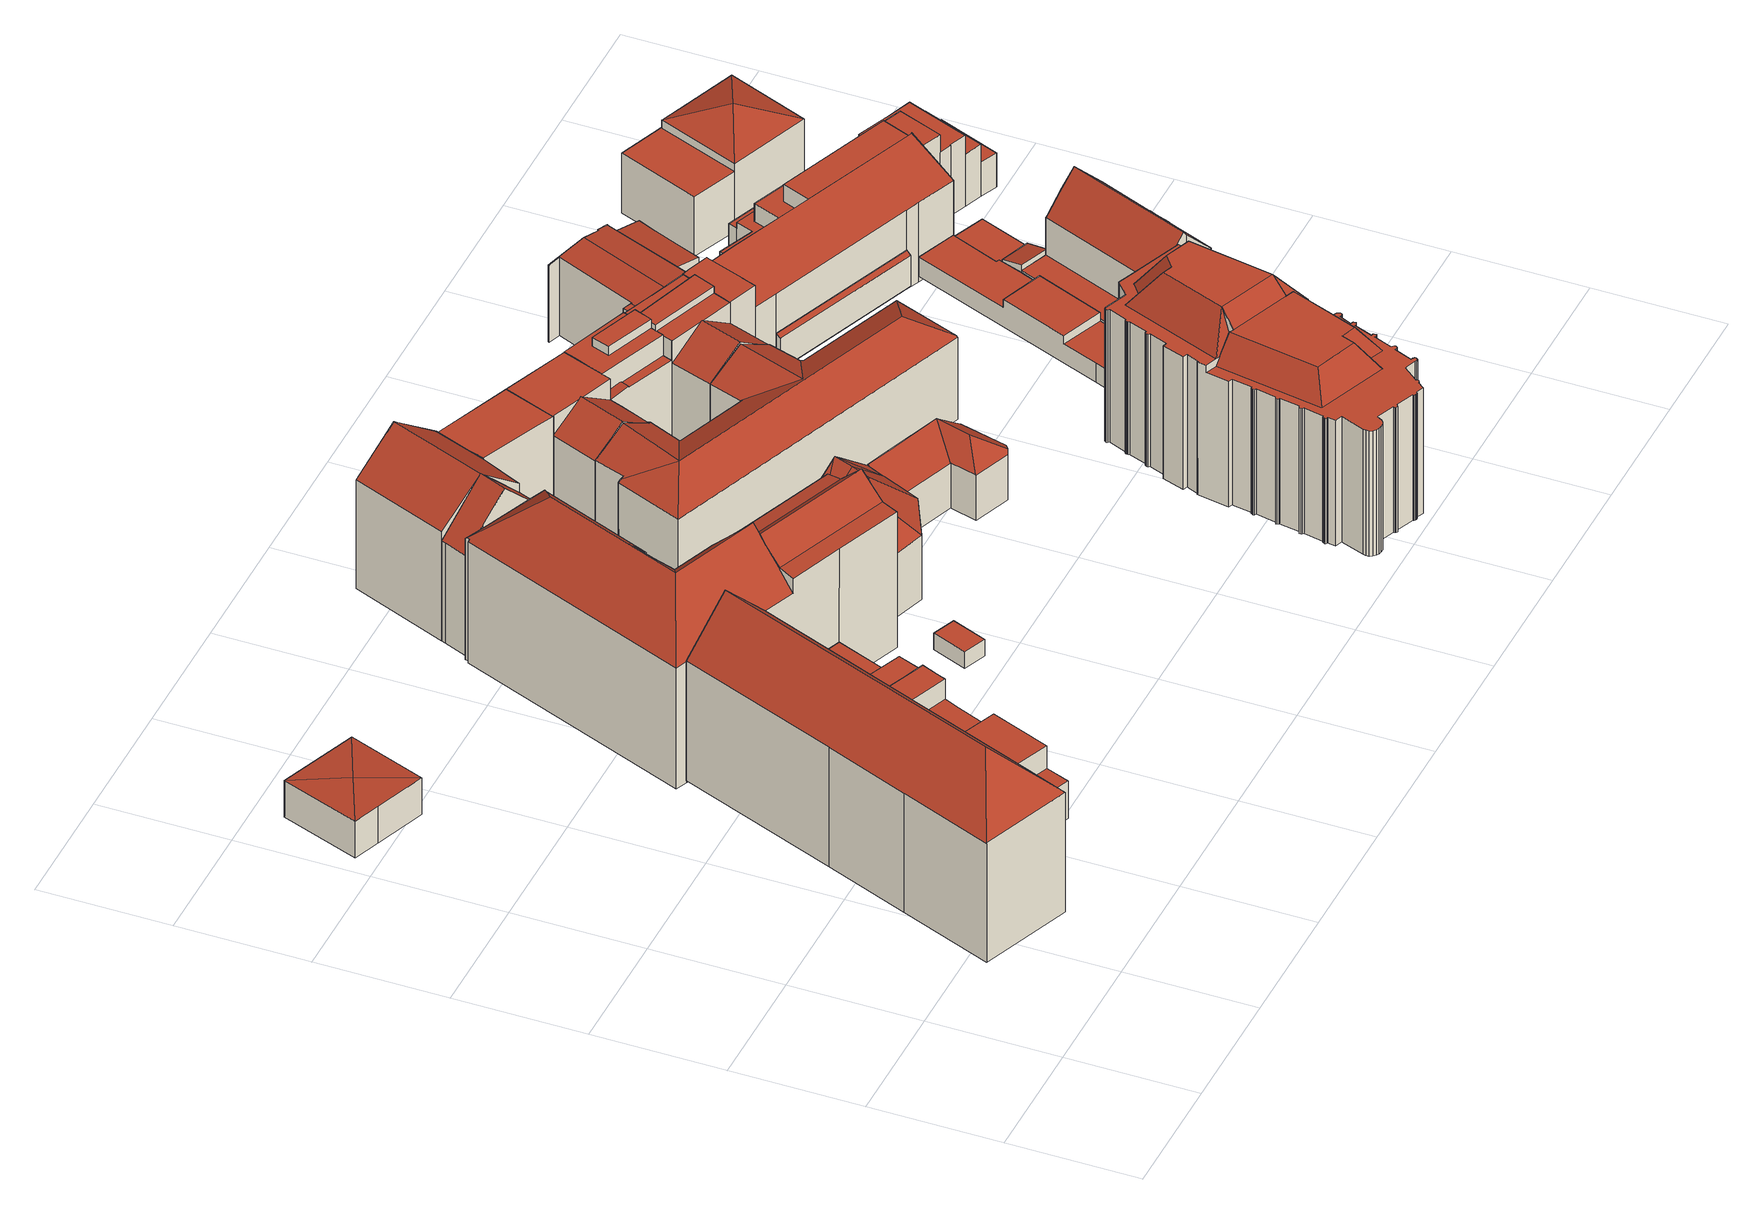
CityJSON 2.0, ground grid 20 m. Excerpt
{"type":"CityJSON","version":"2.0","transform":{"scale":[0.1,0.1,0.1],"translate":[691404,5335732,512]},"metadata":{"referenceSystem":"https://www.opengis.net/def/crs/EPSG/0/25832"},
"CityObjects":{
"building1":{"type":"Building","attributes":{"Gemeindeschluessel":"09162000","HoeheDach":"521.580","HoeheGrund":"515.085","Methode":"2000","NiedrigsteTraufeDesGebaeudes":"521.282","Geometrietyp2DReferenz":"3000","function":"31001_3000","roofType":"3500","measuredHeight":6.5,"storeysAboveGround":1},"geometry":[{"type":"MultiSurface","lod":"2","boundaries":[[[0,1,2]],[[3,4,1,5]],[[6,0,2,7]],[[8,0,6,9]],[[2,4,7]],[[9,6,7,10]],[[10,7,4,3]],[[5,1,0,8]],[[2,1,4]],[[8,9,10,3,5]]],"semantics":{"surfaces":[{"type":"RoofSurface"},{"type":"WallSurface"},{"type":"GroundSurface"}],"values":[0,1,0,1,0,1,1,1,0,2]}}]},
"building2":{"type":"Building","attributes":{"Gemeindeschluessel":"09162000","HoeheDach":"542.400","HoeheGrund":"514.402","Methode":"2000","NiedrigsteTraufeDesGebaeudes":"534.489","Geometrietyp2DReferenz":"3000","function":"31001_9998","roofType":"3200","measuredHeight":28,"storeysAboveGround":5},"geometry":[{"type":"MultiSurface","lod":"2","boundaries":[[[11,12,13,14]],[[15,16,17,18]],[[19,20,21,22,23,24,11,14,25,15,18,26]],[[27,28,17,16,29,13,12,30,31,32]],[[25,29,16,15]],[[27,32,33]],[[24,23,34,31,30]],[[22,35,34,23]],[[24,30,12,11]],[[36,21,20,37]],[[14,13,29,25]],[[19,26,28,27]],[[37,20,19,27,33]],[[36,37,33,32,31,34,35]],[[21,36,35,22]],[[18,17,28,26]]],"semantics":{"surfaces":[{"type":"WallSurface"},{"type":"GroundSurface"},{"type":"RoofSurface"}],"values":[0,0,1,2,0,2,0,0,0,0,0,0,0,2,0,0]}}]},
"building3":{"type":"Building","attributes":{"Gemeindeschluessel":"09162000","HoeheDach":"524.919","HoeheGrund":"514.770","Methode":"2000","NiedrigsteTraufeDesGebaeudes":"521.140","Geometrietyp2DReferenz":"3000","function":"31001_9998","roofType":"1000","measuredHeight":10.15,"storeysAboveGround":1},"geometry":[{"type":"MultiSurface","lod":"2","boundaries":[[[38,39,40,41]],[[42,43,44,45]],[[46,42,45,47,48,49]],[[44,50,41,40,48,47,45]],[[51,38,41,50]],[[48,40,39,49]],[[43,51,50,44]],[[51,43,42,46,49,39,38]]],"semantics":{"surfaces":[{"type":"RoofSurface"},{"type":"WallSurface"},{"type":"GroundSurface"}],"values":[0,1,2,1,1,1,0,1]}}]},
"building4":{"type":"Building","attributes":{"Gemeindeschluessel":"09162000","HoeheDach":"525.020","HoeheGrund":"513.600","Methode":"2000","NiedrigsteTraufeDesGebaeudes":"521.598","Geometrietyp2DReferenz":"3000","function":"31001_9998","roofType":"1000","measuredHeight":11.42,"storeysAboveGround":3},"geometry":[{"type":"MultiSurface","lod":"2","boundaries":[[[52,53,54,55,56,57,58,59,60,61,62]],[[63,54,53,64]],[[65,66,67,68,69,70,71,72,73,74,75]],[[58,76,77,59]],[[61,60,59,77,75,74,78,79,80]],[[81,62,61,80]],[[76,65,75,77]],[[82,64,53,52,62,81]],[[56,55,83,84,85,86,87,88,89]],[[85,84,83,63,64,82,81,80,79,78,74,73,72,71,70,86]],[[90,91,66,65,76,58,57]],[[83,55,54,63]],[[56,89,90,57]],[[70,69,87,86]],[[89,88,87,69,68,67,66,91,90]]],"semantics":{"surfaces":[{"type":"RoofSurface"},{"type":"WallSurface"},{"type":"GroundSurface"}],"values":[0,1,1,1,1,1,0,1,1,2,1,1,1,1,0]}}]},
"building5":{"type":"Building","attributes":{"Gemeindeschluessel":"09162000","HoeheDach":"524.943","HoeheGrund":"513.896","Methode":"2000","NiedrigsteTraufeDesGebaeudes":"520.770","Geometrietyp2DReferenz":"3000","function":"31001_9998","roofType":"1000","measuredHeight":11.05,"storeysAboveGround":1},"geometry":[{"type":"MultiSurface","lod":"2","boundaries":[[[92,93,94,95]],[[96,97,98,99]],[[100,101,102,103]],[[96,104,105,97]],[[102,106,107,108,99,98,109,103]],[[108,110,111,104,96,99]],[[106,112,93,92,113,107]],[[97,105,109,98]],[[112,106,102,101]],[[100,103,109,105,104,111,114,115]],[[92,95,114,111,110,113]],[[115,94,93,112,101,100]],[[108,107,113,110]],[[114,95,94,115]]],"semantics":{"surfaces":[{"type":"RoofSurface"},{"type":"WallSurface"},{"type":"GroundSurface"}],"values":[0,0,1,1,1,1,1,1,2,0,1,1,0,1]}}]},
"building6":{"type":"Building","attributes":{"Gemeindeschluessel":"09162000","HoeheDach":"542.182","HoeheGrund":"514.010","Methode":"2000","NiedrigsteTraufeDesGebaeudes":"534.425","Geometrietyp2DReferenz":"3000","function":"31001_3071","roofType":"3100","measuredHeight":28.17,"storeysAboveGround":5},"geometry":[{"type":"MultiSurface","lod":"2","boundaries":[[[116,117,118,119,120]],[[121,122,123,124]],[[125,126,127,128]],[[129,124,123,130,131]],[[132,133,134,135]],[[136,137,138,139,140]],[[121,141,127,126,122]],[[142,140,139,143,144,120,119,145]],[[125,146,147]],[[148,149,150,151]],[[121,124,129,152,153,132,135,154,155,156,157,117,116,158,159,138,137,148,151,141]],[[129,131,160,152]],[[156,161,162,157]],[[163,164,165,166]],[[151,150,127,141]],[[156,155,167,168,161]],[[169,142,134,133,170,163,166,147,146]],[[153,152,160,164,163,170]],[[157,162,118,117]],[[145,119,118,162,161,168]],[[169,171,172,136,140,142]],[[139,138,159,143]],[[173,154,135,134]],[[172,149,148,137,136]],[[149,172,171,128]],[[160,131,130,165,164]],[[166,165,147]],[[133,132,153,170]],[[130,123,122,126,125,147,165]],[[116,120,144,158]],[[158,144,143,159]],[[125,128,171,169,146]],[[127,150,149,128]],[[154,173,167,155]],[[142,145,168,167,173,134]]],"semantics":{"surfaces":[{"type":"WallSurface"},{"type":"RoofSurface"},{"type":"GroundSurface"}],"values":[0,0,1,0,0,0,0,1,0,0,2,0,0,0,0,0,1,0,0,1,1,0,0,0,0,1,0,0,1,0,0,0,1,0,1]}}]},
"building7":{"type":"Building","attributes":{"name":"Polizeiinspektion 12 München (Maxvorstadt)","Gemeindeschluessel":"09162000","HoeheDach":"538.890","HoeheGrund":"514.680","Methode":"2000","NiedrigsteTraufeDesGebaeudes":"531.533","Geometrietyp2DReferenz":"3000","function":"31001_3071","roofType":"3100","measuredHeight":24.21},"geometry":[{"type":"MultiSurface","lod":"2","boundaries":[[[174,175,176,177]],[[178,179,180,181,182,183]],[[184,185,186,179,178,183,187,188,189,174,177,190,191,192]],[[193,194,195,176,175,196]],[[187,183,182,194,193,188]],[[195,197,198,192,191,190,177,176]],[[182,181,180,199,200,201,198,197,195,194]],[[179,186,185,200,199,180]],[[185,184,192,198,201,200]],[[188,193,196,189]],[[189,196,175,174]]],"semantics":{"surfaces":[{"type":"WallSurface"},{"type":"GroundSurface"},{"type":"RoofSurface"}],"values":[0,0,1,2,0,0,2,0,0,0,0]}}]},
"building8":{"type":"Building","attributes":{"Gemeindeschluessel":"09162000","HoeheDach":"517.742","HoeheGrund":"514.910","Methode":"1000","NiedrigsteTraufeDesGebaeudes":"517.742","Geometrietyp2DReferenz":"3000","function":"31001_2000","roofType":"1000","measuredHeight":2.83},"geometry":[{"type":"MultiSurface","lod":"2","boundaries":[[[202,203,204,205]],[[206,207,208,209]],[[209,208,203,202]],[[204,203,208,207]],[[205,204,207,206]],[[206,209,202,205]]],"semantics":{"surfaces":[{"type":"WallSurface"},{"type":"RoofSurface"},{"type":"GroundSurface"}],"values":[0,0,0,1,0,2]}}]},
"building9":{"type":"Building","attributes":{"Gemeindeschluessel":"09162000","HoeheDach":"538.788","HoeheGrund":"514.710","Methode":"2000","NiedrigsteTraufeDesGebaeudes":"532.042","Geometrietyp2DReferenz":"3000","function":"31001_9998","roofType":"3100","measuredHeight":24.08,"storeysAboveGround":5},"geometry":[{"type":"MultiSurface","lod":"2","boundaries":[[[210,192,190,177,211,212,213,214,215,216,217]],[[217,218,219,210]],[[220,221,214,213,212,222]],[[223,219,218,224,225,221,220,226]],[[190,192,223,226,227,177]],[[225,224,216,215,214,221]],[[210,219,223,192]],[[177,227,228,211]],[[216,224,218,217]],[[226,220,222,228,227]],[[211,228,222,212]]],"semantics":{"surfaces":[{"type":"GroundSurface"},{"type":"WallSurface"},{"type":"RoofSurface"}],"values":[0,1,1,2,1,1,1,1,1,2,1]}}]},
"building10":{"type":"Building","attributes":{"Gemeindeschluessel":"09162000","HoeheDach":"529.935","HoeheGrund":"513.887","Methode":"1000","NiedrigsteTraufeDesGebaeudes":"524.683","Geometrietyp2DReferenz":"3000","function":"31001_9998","roofType":"3100","measuredHeight":16.05,"storeysAboveGround":3},"geometry":[{"type":"MultiSurface","lod":"2","boundaries":[[[229,230,231,232]],[[233,234,235,236,229,232,237,238,239,240,241,242,243,244]],[[245,246,247,248,249]],[[250,251,252,253]],[[254,255,256,257,251]],[[257,258,259,260,261]],[[233,255,254,234]],[[237,232,231,262,249,248,263]],[[243,242,264,259,258,265,266]],[[234,254,267,235]],[[250,253,246,245]],[[247,268,269,263,248]],[[267,250,245,270]],[[259,264,260]],[[236,235,267,270,271]],[[251,257,261,272,252]],[[238,269,268,239]],[[240,272,261,241]],[[240,239,268,247,246,253,252,272]],[[256,273,265,258,257]],[[267,254,251,250]],[[233,244,274,273,256,255]],[[242,241,261,260,264]],[[270,262,231,230,271]],[[243,266,274,244]],[[273,274,266,265]],[[270,245,249,262]],[[236,271,230,229]],[[237,263,269,238]]],"semantics":{"surfaces":[{"type":"WallSurface"},{"type":"GroundSurface"},{"type":"RoofSurface"}],"values":[0,1,2,2,2,2,0,0,0,0,2,2,2,2,0,2,0,0,0,2,2,0,0,2,0,2,2,0,0]}}]},
"building11":{"type":"Building","attributes":{"Gemeindeschluessel":"09162000","HoeheDach":"532.293","HoeheGrund":"514.919","Methode":"1000","NiedrigsteTraufeDesGebaeudes":"532.293","Geometrietyp2DReferenz":"3000","function":"31001_9998","roofType":"1000","measuredHeight":17.37,"storeysAboveGround":3},"geometry":[{"type":"MultiSurface","lod":"2","boundaries":[[[275,276,277,278,279,280]],[[276,281,282,283,284,277]],[[281,276,275,280,285,286,287,282]],[[278,277,284,283,288,289,290,279]],[[288,283,282,287,286,289]],[[279,290,289,286,285,280]]],"semantics":{"surfaces":[{"type":"WallSurface"},{"type":"GroundSurface"},{"type":"RoofSurface"}],"values":[0,0,1,2,0,0]}}]},
"building12":{"type":"Building","attributes":{"Gemeindeschluessel":"09162000","HoeheDach":"532.570","HoeheGrund":"514.949","Methode":"2000","NiedrigsteTraufeDesGebaeudes":"528.718","Geometrietyp2DReferenz":"3000","function":"31001_9998","roofType":"1000","measuredHeight":17.62,"storeysAboveGround":3},"geometry":[{"type":"MultiSurface","lod":"2","boundaries":[[[291,292,293,294,295,283,284]],[[296,297,298,299,300,295,294]],[[301,302,284,283,282,281,276]],[[303,304,305,306,307]],[[282,283,295,300]],[[308,309,301,276,310,311]],[[312,313,291,302,301,309,308]],[[314,306,305,304,315,297,296,293,313,312]],[[291,284,302]],[[316,317,314,312,308,311]],[[307,306,314,317]],[[296,294,293]],[[313,293,292,291]],[[303,318,298,297,315,304]],[[299,298,318,303,307,317,316,311,310,276,281,282,300]]],"semantics":{"surfaces":[{"type":"RoofSurface"},{"type":"WallSurface"},{"type":"GroundSurface"}],"values":[0,1,1,1,1,1,0,0,1,1,1,1,1,1,2]}}]},
"building13":{"type":"Building","attributes":{"Gemeindeschluessel":"09162000","HoeheDach":"524.900","HoeheGrund":"514.545","Methode":"2000","NiedrigsteTraufeDesGebaeudes":"520.565","Geometrietyp2DReferenz":"3000","function":"31001_9998","roofType":"2100","measuredHeight":10.36,"storeysAboveGround":2},"geometry":[{"type":"MultiSurface","lod":"2","boundaries":[[[319,320,321,322,323]],[[324,325,326,327]],[[328,319,323,329]],[[330,331,332,333]],[[334,335,329,323,322]],[[333,332,336,337,338,321,320]],[[325,324,335,334,339]],[[334,322,321,338,339]],[[330,328,329,335,324,327,340,341,342,331]],[[327,326,343,340]],[[338,337,341,340,343]],[[325,339,338,343,326]],[[342,341,337,336]],[[328,330,333,320,319]],[[342,336,332,331]]],"semantics":{"surfaces":[{"type":"RoofSurface"},{"type":"WallSurface"},{"type":"GroundSurface"}],"values":[0,1,1,1,1,0,1,0,2,1,1,0,1,1,1]}}]},
"building14":{"type":"Building","attributes":{"name":"Polizeiinspektion 12 München - Maxvorstadt","Gemeindeschluessel":"09162000","HoeheDach":"532.320","HoeheGrund":"514.774","Methode":"2000","NiedrigsteTraufeDesGebaeudes":"528.489","Geometrietyp2DReferenz":"3000","function":"31001_3071","roofType":"3100","measuredHeight":17.55,"storeysAboveGround":4},"geometry":[{"type":"MultiSurface","lod":"2","boundaries":[[[344,345,346,347,348]],[[349,350,351,352]],[[353,354,345,344,355,356,349,352,357,358,359,360,361,362]],[[363,364,365,366,367,368,369,370,371,372]],[[369,368,357,352,351]],[[373,372,371]],[[360,359,374,375,376]],[[356,377,350,349]],[[358,357,368,367]],[[370,369,351,350,377,378]],[[353,362,372,373,379]],[[370,380,379,373,371]],[[370,378,381,348,347]],[[365,375,374,366]],[[353,379,380,354]],[[364,363,361,360,376]],[[356,355,381,378,377]],[[374,359,358,367,366]],[[362,361,363,372]],[[365,364,376,375]],[[370,347,346,380]],[[354,380,346,345]],[[381,355,344,348]]],"semantics":{"surfaces":[{"type":"WallSurface"},{"type":"GroundSurface"},{"type":"RoofSurface"}],"values":[0,0,1,2,0,2,0,0,0,2,0,2,2,2,0,0,0,0,0,2,2,0,0]}}]},
"building15":{"type":"Building","attributes":{"Gemeindeschluessel":"09162000","HoeheDach":"533.880","HoeheGrund":"514.916","Methode":"2000","NiedrigsteTraufeDesGebaeudes":"528.780","Geometrietyp2DReferenz":"3000","function":"31001_9998","roofType":"1000","measuredHeight":18.96,"storeysAboveGround":3},"geometry":[{"type":"MultiSurface","lod":"2","boundaries":[[[297,382,383,384,385,386,300,387,388,389,298]],[[390,391,392,393,394,383,382]],[[395,396,397,398]],[[399,390,382,297]],[[400,398,397,401]],[[401,397,396,402]],[[403,393,392,404,405,406,407,408,409,410,402,396,395]],[[408,407,406,405,411,298,389,388,387,300,409]],[[394,393,403,400,401,402,410,386,385,384,383]],[[391,390,399,412]],[[411,405,404,412,399,297,298]],[[300,386,410,409]],[[404,392,391,412]],[[403,395,398,400]]],"semantics":{"surfaces":[{"type":"WallSurface"},{"type":"RoofSurface"},{"type":"GroundSurface"}],"values":[0,0,1,1,0,0,0,2,1,0,0,0,1,0]}}]},
"building16":{"type":"Building","attributes":{"Gemeindeschluessel":"09162000","HoeheDach":"542.960","HoeheGrund":"514.842","Methode":"2000","NiedrigsteTraufeDesGebaeudes":"535.990","Geometrietyp2DReferenz":"3000","function":"31001_9998","roofType":"1000","measuredHeight":28.12,"storeysAboveGround":6},"geometry":[{"type":"MultiSurface","lod":"2","boundaries":[[[413,414,415,416]],[[417,418,419,420]],[[421,422,423,424]],[[425,426,427,428,429,430]],[[431,432,433,434]],[[435,436,437,438]],[[439,440,441,442]],[[443,444,445,446]],[[447,448,436,435]],[[449,450,451,452]],[[453,454,455,456]],[[457,458,459,460]],[[461,462,463,464]],[[465,466,467,468]],[[469,470,471,472]],[[464,463,473,474]],[[475,476,477,478]],[[479,480,481,482]],[[483,484,485,486]],[[487,488,414,413]],[[489,490,491,492]],[[493,494,495,496]],[[497,498,499,500]],[[501,502,503,504]],[[452,451,505,506]],[[507,508,509]],[[510,511,512,513]],[[474,473,514,515]],[[516,517,518,519]],[[489,520,521,522,523,524,525,526,527,528,529,530,471,470,514,473,463,462,531,503,502,532,505,451,450,533,495,494,534,535,536,537,538,539,540,507,541,542,543,544,545,546,547,459,458,548,512,511,549,518,517,550,551,552,553,433,432,554,555,556,557,558,559,560,561,562,563,455,454,564,565,566,567,568,569,570,419,418,571,445,444,572,573,574,437,436,448,575,576,577,578,481,480,579,580,477,476,581,582,583,584,585,586,587,588,499,498,467,466,490]],[[589,590,591,592]],[[593,594,595,596]],[[597,551,550,598]],[[599,529,528,600]],[[557,556,601,602]],[[603,585,584,604]],[[545,544,605,606,607]],[[608,523,522,609]],[[610,611,612,613]],[[614,615,591,590]],[[491,490,466,465]],[[616,581,476,475]],[[598,550,517,516]],[[563,562,617,618]],[[619,620,430]],[[456,455,563,618]],[[621,575,448,447]],[[622,623,624,625]],[[509,626,627,628]],[[629,580,579,630]],[[631,574,573,632]],[[633,525,524,634]],[[527,526,635,636]],[[637,548,458,457]],[[638,520,489,492]],[[601,556,555,639]],[[640,572,444,443]],[[472,471,530,641]],[[641,530,529,599]],[[642,553,552,643]],[[442,441,644,645]],[[609,522,521,646]],[[647,535,534,648]],[[649,650,651,652]],[[653,549,511,510]],[[416,415,422,421]],[[654,655,656,628,627,620,606,605]],[[657,560,559,658]],[[659,660,430,429]],[[508,661,426,425]],[[662,663,485,484]],[[661,664,427,426]],[[665,666,624,623]],[[519,518,549,653]],[[667,576,575,621]],[[668,533,450,449]],[[543,542,655,654]],[[669,670,440,439]],[[513,512,548,637]],[[460,459,547,671]],[[429,428,672,659]],[[645,644,650,649]],[[658,559,558,673]],[[542,541,656,655]],[[630,579,480,479]],[[446,445,571,674]],[[675,538,537,676]],[[482,481,578,677]],[[648,534,494,493]],[[627,425,430,620]],[[632,573,572,640]],[[509,508,425,626]],[[619,430,660,607]],[[678,565,564,679]],[[680,681,670,669]],[[682,536,535,647]],[[683,587,586,684]],[[634,524,523,608]],[[659,672,664,661,508,612,611,625,624,666,592,591,615,685,686,687,486,485,663,651,650,644,441,440,670,681,688,689,423,422,415,414,488,595,594,690,660]],[[691,685,615,614]],[[692,687,686,693]],[[545,607,660,690,546]],[[679,564,454,453]],[[541,507,509,628,656]],[[424,423,689,694]],[[500,499,588,695]],[[646,521,520,638]],[[695,588,587,683]],[[622,625,611,610]],[[696,540,539,697]],[[652,651,663,662]],[[665,589,592,666]],[[698,688,681,680]],[[619,607,606,620]],[[677,578,577,699]],[[696,613,612,508,507,540]],[[555,554,700,639]],[[701,566,565,678]],[[684,586,585,603]],[[702,568,567,703]],[[425,627,626]],[[699,577,576,667]],[[635,526,525,633]],[[483,486,687,692]],[[428,427,664,672]],[[703,567,566,701]],[[697,539,538,675]],[[704,582,581,616]],[[561,560,657,705]],[[706,531,462,461]],[[707,532,502,501]],[[676,537,536,682]],[[593,671,547,546,690,594]],[[478,477,580,629]],[[438,437,574,631]],[[708,583,582,704]],[[496,495,533,668]],[[468,467,498,497]],[[604,584,583,708]],[[420,419,570,709]],[[694,689,688,698]],[[596,595,488,487]],[[434,433,553,642]],[[693,686,685,691]],[[506,505,532,707]],[[617,562,561,705]],[[709,570,569,710]],[[515,514,470,469]],[[643,552,551,597]],[[673,558,557,602]],[[504,503,531,706]],[[674,571,418,417]],[[544,543,654,605]],[[700,554,432,431]],[[696,697,675,676,682,647,648,493,496,668,449,452,506,707,501,504,706,461,464,474,515,469,472,641,599,600,636,635,633,634,608,609,646,638,492,491,465,468,497,500,695,683,684,603,604,708,704,616,475,478,629,630,479,482,677,699,667,621,447,435,438,631,632,640,443,446,674,417,420,709,710,702,703,701,678,679,453,456,618,617,705,657,658,673,602,601,639,700,431,434,642,643,597,598,516,519,653,510,513,637,457,460,671,593,596,487,413,416,421,424,694,698,680,669,439,442,645,649,652,662,484,483,692,693,691,614,590,589,665,623,622,610,613]],[[600,528,527,636]],[[710,569,568,702]]],"semantics":{"surfaces":[{"type":"WallSurface"},{"type":"RoofSurface"},{"type":"GroundSurface"}],"values":[0,0,0,1,0,0,0,0,0,0,0,0,0,0,0,0,0,0,0,0,0,0,0,0,0,0,0,0,0,1,0,0,0,0,0,0,1,0,0,0,0,0,0,0,0,0,0,0,0,0,0,0,0,0,0,0,0,0,0,0,0,0,0,0,0,0,1,0,1,1,0,1,0,0,0,0,1,0,0,0,1,0,0,1,0,0,0,0,0,1,0,1,1,0,0,0,0,0,1,0,0,0,0,1,0,0,0,0,0,0,0,0,0,0,0,0,0,0,0,0,0,0,0,0,1,0,0,0,0,0,0,0,0,0,0,0,0,0,0,0,0,0,0,0,0,0,0,0,0,0,0,0,1,0,2,0,0]}}]},
"building17":{"type":"Building","attributes":{"Gemeindeschluessel":"09162000","HoeheDach":"533.440","HoeheGrund":"514.757","Methode":"2000","NiedrigsteTraufeDesGebaeudes":"528.644","Geometrietyp2DReferenz":"3000","function":"31001_9998","roofType":"3100","measuredHeight":18.68,"storeysAboveGround":4},"geometry":[{"type":"MultiSurface","lod":"2","boundaries":[[[711,712,713,714,374]],[[715,716,717]],[[718,719,720,721]],[[717,713,712]],[[722,723,724,725]],[[725,720,719,726,722]],[[727,726,719,718]],[[713,728,714]],[[729,724,723,730]],[[731,721,720,725,724,729,732,733]],[[734,359,374,714,728,735]],[[717,716,733,732,736,735,728,713]],[[737,715,717,712,711]],[[727,734,735,736,730,723,722,726]],[[732,729,730,736]],[[360,731,733,716,715,737]],[[359,360,737,711,374]],[[731,360,359,734,727,718,721]]],"semantics":{"surfaces":[{"type":"RoofSurface"},{"type":"WallSurface"},{"type":"GroundSurface"}],"values":[0,1,1,1,1,0,1,1,0,1,1,0,0,1,1,1,1,2]}}]},
"building18":{"type":"Building","attributes":{"Gemeindeschluessel":"09162000","HoeheDach":"532.252","HoeheGrund":"514.483","Methode":"1000","NiedrigsteTraufeDesGebaeudes":"532.252","Geometrietyp2DReferenz":"3000","function":"31001_9998","roofType":"1000","measuredHeight":17.77,"storeysAboveGround":3},"geometry":[{"type":"MultiSurface","lod":"2","boundaries":[[[738,739,733,740]],[[733,741,742,743,744,740]],[[738,745,746,747,748,739]],[[739,748,747,749,750,751,752,742,741,733]],[[746,753,754,750,749,747]],[[743,742,752,755]],[[753,746,745,738,740,744,743,755,756,754]],[[751,750,754,756,755,752]]],"semantics":{"surfaces":[{"type":"WallSurface"},{"type":"RoofSurface"},{"type":"GroundSurface"}],"values":[0,0,0,1,0,0,2,0]}}]},
"building19":{"type":"Building","attributes":{"Gemeindeschluessel":"09162000","HoeheDach":"527.663","HoeheGrund":"513.943","Methode":"2000","NiedrigsteTraufeDesGebaeudes":"526.899","Geometrietyp2DReferenz":"3000","function":"31001_9998","roofType":"3100","measuredHeight":13.72,"storeysAboveGround":4},"geometry":[{"type":"MultiSurface","lod":"2","boundaries":[[[757,758,759,760]],[[761,762,763]],[[764,765,766,767,768,769,770,771,772,773,774,775,776,777,757,760]],[[771,778,779,772]],[[768,780,781,769]],[[765,764,782,762]],[[766,765,762,761,783]],[[784,779,778,785]],[[773,772,779,784,786]],[[768,767,787,788,789,780]],[[774,773,786,790]],[[775,791,792,776]],[[775,774,790,791]],[[771,770,793,785,778]],[[770,769,781,794,793]],[[777,776,792,795,796]],[[787,783,761,763,788]],[[764,760,759,782]],[[766,783,787,767]],[[795,792,791,790,786,784,785,793,794]],[[789,788,763]],[[782,759,758,796,795,794,781,780,789,763,762]],[[757,777,796,758]]],"semantics":{"surfaces":[{"type":"WallSurface"},{"type":"GroundSurface"},{"type":"RoofSurface"}],"values":[0,0,1,0,0,0,0,2,0,0,0,0,0,0,0,0,2,0,0,2,0,2,0]}}]},
"building20":{"type":"Building","attributes":{"Gemeindeschluessel":"09162000","HoeheDach":"520.609","HoeheGrund":"514.990","Methode":"1000","NiedrigsteTraufeDesGebaeudes":"520.249","Geometrietyp2DReferenz":"3000","function":"51009_1610","roofType":"2100","measuredHeight":5.62},"geometry":[{"type":"MultiSurface","lod":"2","boundaries":[[[797,798,799,800,801,802]],[[803,804,798,797,802,805]],[[806,807,804,803,805,808]],[[808,805,802,801]],[[799,798,804,807]],[[807,806,808,801,800,799]]],"semantics":{"surfaces":[{"type":"WallSurface"},{"type":"RoofSurface"},{"type":"GroundSurface"}],"values":[0,1,0,0,0,2]}}]},
"building21":{"type":"Building","attributes":{"Gemeindeschluessel":"09162000","HoeheDach":"518.420","HoeheGrund":"513.390","Methode":"2000","NiedrigsteTraufeDesGebaeudes":"518.420","Geometrietyp2DReferenz":"3000","function":"31001_9998","roofType":"1000","measuredHeight":5.03,"storeysAboveGround":1},"geometry":[{"type":"MultiSurface","lod":"2","boundaries":[[[809,810,811,812]],[[813,814,815,816]],[[816,815,810,809]],[[817,818,819,820]],[[821,822,823,824]],[[814,825,826,823,822,827,828,819,818,829,811,810,815]],[[830,826,825,831]],[[816,809,812,832,817,820,833,834,821,824,830,831,813]],[[832,829,818,817]],[[812,811,829,832]],[[824,823,826,830]],[[833,828,827,834]],[[820,819,828,833]],[[831,825,814,813]],[[834,827,822,821]]],"semantics":{"surfaces":[{"type":"WallSurface"},{"type":"RoofSurface"},{"type":"GroundSurface"}],"values":[0,0,0,0,0,1,0,2,0,0,0,0,0,0,0]}}]},
"building22":{"type":"Building","attributes":{"Gemeindeschluessel":"09162000","HoeheDach":"519.540","HoeheGrund":"514.860","Methode":"2000","NiedrigsteTraufeDesGebaeudes":"518.140","Geometrietyp2DReferenz":"3000","function":"31001_2463","roofType":"1000","measuredHeight":4.68},"geometry":[{"type":"MultiSurface","lod":"2","boundaries":[[[835,836,837,838,839,840,841,842,843,844,845,846,847,848,849]],[[846,850,851,847]],[[840,852,853,841]],[[835,854,855,836]],[[836,855,856,837]],[[838,857,858,839]],[[843,842,859,860,861,862,863,864]],[[844,865,866,845]],[[841,853,859,842]],[[843,864,865,844]],[[867,868,861,860]],[[848,869,870,849]],[[863,862,871,872]],[[835,849,870,872,871,868,867,854]],[[852,858,857,856,855,854,867,860,859,853]],[[839,858,852,840]],[[872,870,869,851,850,866,865,864,863]],[[845,866,850,846]],[[847,851,869,848]],[[837,856,857,838]],[[868,871,862,861]]],"semantics":{"surfaces":[{"type":"GroundSurface"},{"type":"WallSurface"},{"type":"RoofSurface"}],"values":[0,1,1,1,1,1,1,1,1,1,1,1,1,1,2,1,2,1,1,1,2]}}]},
"building23":{"type":"Building","attributes":{"Gemeindeschluessel":"09162000","HoeheDach":"531.167","HoeheGrund":"513.940","Methode":"1000","NiedrigsteTraufeDesGebaeudes":"527.284","Geometrietyp2DReferenz":"3000","function":"31001_9998","roofType":"2100","measuredHeight":17.23,"storeysAboveGround":5},"geometry":[{"type":"MultiSurface","lod":"2","boundaries":[[[873,874,875,876]],[[876,875,877,878]],[[879,880,881,882]],[[883,884,877,875,874,885,881,880,886,887,888,889]],[[767,889,888,890]],[[891,887,886,892]],[[893,768,767,890,891,892,879,882,894,873,876,878]],[[889,767,768,883]],[[883,768,893,884]],[[892,886,880,879]],[[890,888,887,891]],[[882,881,885,894]],[[894,885,874,873]],[[878,877,884,893]]],"semantics":{"surfaces":[{"type":"WallSurface"},{"type":"RoofSurface"},{"type":"GroundSurface"}],"values":[0,0,0,1,0,0,2,0,0,0,0,0,0,0]}}]},
"building24":{"type":"Building","attributes":{"Gemeindeschluessel":"09162000","HoeheDach":"519.296","HoeheGrund":"512.947","Methode":"2000","NiedrigsteTraufeDesGebaeudes":"518.314","Geometrietyp2DReferenz":"3000","function":"31001_2000","roofType":"1000","measuredHeight":6.35,"storeysAboveGround":1},"geometry":[{"type":"MultiSurface","lod":"2","boundaries":[[[895,896,897,898]],[[899,900,901,902,903]],[[899,904,905,906,897,896,900]],[[907,903,902,901,895,898,908,909]],[[898,897,906,908]],[[908,906,905,909]],[[901,900,896,895]],[[909,905,904,907]],[[907,904,899,903]]],"semantics":{"surfaces":[{"type":"WallSurface"},{"type":"RoofSurface"},{"type":"GroundSurface"}],"values":[0,0,1,2,0,0,0,0,0]}}]},
"building25":{"type":"Building","attributes":{"Gemeindeschluessel":"09162000","HoeheDach":"530.489","HoeheGrund":"514.510","Methode":"2000","NiedrigsteTraufeDesGebaeudes":"518.461","Geometrietyp2DReferenz":"3000","function":"31001_9998","roofType":"3100","measuredHeight":15.98,"storeysAboveGround":3},"geometry":[{"type":"MultiSurface","lod":"2","boundaries":[[[910,911,912,913]],[[914,915,916,917]],[[918,919,920,921,913,912]],[[922,923,924,925]],[[926,927,928,929,930,931]],[[932,933,934,935,936,937]],[[934,938,939,935]],[[928,916,915,940,941,942,943,944,945,919,918,929]],[[946,947,948,949,950,951,914,917,927,926,931,922,925,952,953,954,955,956,957,910,913,921,920]],[[944,943,948,947,946,945]],[[952,925,924,938,934,933,953]],[[935,939,911,910,957,956,936]],[[950,949,942,941,940,951]],[[954,932,937,955]],[[955,937,936,956]],[[948,943,942,949]],[[951,940,915,914]],[[920,919,945,946]],[[933,932,954,953]],[[917,916,928,927]],[[924,923,930,929,918,912,911,939,938]],[[931,930,923,922]]],"semantics":{"surfaces":[{"type":"WallSurface"},{"type":"RoofSurface"},{"type":"GroundSurface"}],"values":[0,0,0,0,0,1,0,1,2,0,0,0,0,0,0,0,0,0,0,0,1,0]}}]},
"building26":{"type":"Building","attributes":{"Gemeindeschluessel":"09162000","HoeheDach":"519.385","HoeheGrund":"514.730","Methode":"2000","NiedrigsteTraufeDesGebaeudes":"517.920","Geometrietyp2DReferenz":"3000","function":"31001_9998","roofType":"1000","measuredHeight":4.66},"geometry":[{"type":"MultiSurface","lod":"2","boundaries":[[[958,959,960,961]],[[962,963,964,965,961,960,966]],[[962,966,967,968]],[[969,970,965,964]],[[971,972,973,974]],[[972,958,961,965,970,973]],[[967,959,958,972,971,975,968]],[[963,962,968,975,971,974,969,964]],[[966,960,959,967]],[[974,973,970,969]]],"semantics":{"surfaces":[{"type":"WallSurface"},{"type":"RoofSurface"},{"type":"GroundSurface"}],"values":[0,0,0,0,0,1,0,2,1,0]}}]},
"building27":{"type":"Building","attributes":{"Gemeindeschluessel":"09162000","HoeheDach":"530.540","HoeheGrund":"512.635","Methode":"2000","NiedrigsteTraufeDesGebaeudes":"518.240","Geometrietyp2DReferenz":"3000","function":"31001_1000","roofType":"1000","measuredHeight":17.91,"storeysAboveGround":5},"geometry":[{"type":"MultiSurface","lod":"2","boundaries":[[[976,977,978,979,980]],[[981,982,983,984]],[[980,979,985,986]],[[987,988,989,990]],[[991,992,993,994,995]],[[996,997,998,992,991]],[[999,1000,1001,1002]],[[1003,1004,1005,1006]],[[1007,981,1008,1009,1010]],[[1011,1012,1013,1014,1015,1016,1017,1018,1019,1020,1021,1022,1023,1024,976,980,986,1025,1026,1003,1006,1027,1028,1029,1007,1010,1030]],[[1029,1031,982,981,1007]],[[1030,1032,1033,1011]],[[1024,1034,977,976]],[[1035,1036,1037,1038,1039,1040,1041,983,982,1031,1042,1043,993,992,998,1044,1045,1046,1047]],[[985,979,996,991,995,1048]],[[1019,1049,988,987,1020]],[[1010,1009,1032,1030]],[[1021,1035,1047,1022]],[[1020,987,1050,1035,1021]],[[1015,1040,1039,1016]],[[1026,1048,1051,1004,1003]],[[1006,1005,1052,1027]],[[1023,1046,1045,1034,1024]],[[1053,997,978,977,1034]],[[1054,1043,1042,1055]],[[1014,1041,1040,1015]],[[1036,1056,1057,1037]],[[1013,984,983,1041,1014]],[[979,978,997,996]],[[987,990,999,1002,1058,1057,1056,1050]],[[985,1048,1026,1025,986]],[[1049,1001,1000,989,988]],[[1037,1057,1058,1038]],[[1059,1008,981,984]],[[1016,1039,1038,1017]],[[1054,1055,1052,1005,1004,1051,994]],[[1022,1047,1046,1023]],[[1009,1008,1059,1060]],[[1033,1032,1009,1060]],[[990,989,1000,999]],[[995,994,1051,1048]],[[1035,1050,1056,1036]],[[1027,1052,1055,1028]],[[1012,1060,1059,984,1013]],[[1017,1038,1058,1002,1018]],[[1018,1002,1001,1049,1019]],[[1053,1044,998,997]],[[1034,1045,1044,1053]],[[1011,1033,1060,1012]],[[994,993,1043,1054]],[[1028,1055,1042,1031,1029]]],"semantics":{"surfaces":[{"type":"WallSurface"},{"type":"GroundSurface"},{"type":"RoofSurface"}],"values":[0,0,0,0,0,0,0,0,0,1,0,0,0,2,2,0,0,0,0,0,0,0,0,2,0,0,0,0,0,2,0,2,0,2,0,2,0,0,2,0,0,0,0,0,0,0,0,0,0,0,0]}}]},
"building28":{"type":"Building","attributes":{"Gemeindeschluessel":"09162000","HoeheDach":"527.180","HoeheGrund":"513.118","Methode":"2000","NiedrigsteTraufeDesGebaeudes":"523.180","Geometrietyp2DReferenz":"3000","function":"31001_1000","roofType":"3500","measuredHeight":14.06,"storeysAboveGround":2},"geometry":[{"type":"MultiSurface","lod":"2","boundaries":[[[1061,1062,1063,1064]],[[1064,1063,1065,1066]],[[1067,1066,1065,1068,1069,1070,1071]],[[1072,1073,1074]],[[1075,1076,1072,1077]],[[1067,1071,1076,1075]],[[1072,1076,1073]],[[1067,1075,1077,1078,1061,1064,1066]],[[1079,1074,1069,1068]],[[1078,1080,1062,1061]],[[1077,1072,1074,1079,1080,1078]],[[1073,1076,1071,1070]],[[1080,1079,1068,1065,1063,1062]],[[1073,1070,1069,1074]]],"semantics":{"surfaces":[{"type":"WallSurface"},{"type":"RoofSurface"},{"type":"GroundSurface"}],"values":[0,0,0,1,0,0,1,2,0,0,0,1,1,1]}}]}
},
"vertices":[
[121,977,93],[166,1097,93],[83,1060,96],[45,1143,31],[45,1143,93],[166,1097,31],[42,1006,93],[0,1022,93],[121,977,31],[42,1006,31],[0,1022,31],
[421,495,24],[421,495,226],[396,431,226],[396,431,24],[319,236,24],[319,236,226],[296,177,226],[296,177,24],[269,110,24],[128,164,24],[185,307,24],[237,438,24],[334,685,24],[475,631,24],[370,365,24],[270,112,24],[269,110,226],[270,112,226],[370,365,226],[475,631,226],[404,658,304],[227,207,304],[129,164,226],[334,685,226],[237,438,226],[185,307,225],[128,164,225],
[466,220,129],[502,312,129],[370,365,129],[333,273,129],[452,183,28],[452,183,91],[319,236,91],[319,236,28],[466,220,28],[333,273,28],[370,365,28],[502,312,28],[333,273,91],[466,220,91],
[435,339,96],[502,312,96],[508,310,96],[535,376,96],[545,400,96],[471,429,96],[477,443,96],[411,469,96],[405,456,96],[396,431,96],[370,365,96],[508,310,16],[502,312,16],[487,469,125],[487,469,130],[532,450,130],[533,450,130],[554,442,130],[554,442,16],[533,450,16],[532,450,16],[487,469,16],[421,495,16],[421,495,125],[477,443,125],[411,469,125],[411,469,16],[405,456,16],[396,431,16],[370,365,16],[435,339,16],[535,376,16],[545,400,16],[551,415,16],[561,439,16],[561,439,130],[551,415,130],[545,400,130],[471,429,130],[477,443,130],
[484,470,129],[554,442,129],[567,476,129],[498,504,129],[463,502,88],[480,545,88],[446,559,88],[429,516,88],[608,580,92],[608,580,19],[475,631,19],[475,631,92],[463,502,92],[480,545,92],[421,495,19],[421,495,122],[429,516,125],[446,559,92],[492,490,125],[492,490,92],[554,442,19],[484,470,122],[498,504,92],[567,476,92],
[601,1002,20],[575,1013,20],[575,1013,225],[601,1002,225],[601,1002,224],[732,599,20],[732,599,288],[726,582,270],[726,582,20],[549,670,289],[732,600,289],[744,635,253],[562,704,253],[712,540,20],[720,564,253],[712,540,249],[334,685,20],[334,685,224],[316,692,224],[316,692,20],[580,751,224],[580,751,20],[474,792,20],[474,792,266],[512,777,224],[744,635,20],[414,734,302],[493,840,266],[531,826,224],[500,951,302],[549,670,290],[544,659,277],[571,726,20],[571,726,249],[752,657,249],[752,657,20],[608,580,20],[475,631,20],[459,1053,20],[462,1052,20],[464,1059,20],[495,1046,20],[531,826,20],[493,840,20],[608,580,249],[464,1059,225],[495,1046,224],[525,611,225],[525,611,249],[535,635,253],[535,635,251],[462,1052,227],[463,1056,227],[553,681,302],[475,631,224],[562,704,276],[571,726,251],[459,1053,224],
[478,1094,27],[478,1094,196],[481,1100,196],[481,1100,27],[600,1002,27],[601,1002,27],[601,1002,195],[600,1002,196],[575,1013,223],[575,1013,27],[617,1045,27],[615,1040,27],[608,1021,27],[532,1031,27],[495,1046,27],[464,1059,27],[549,1073,27],[573,1064,27],[617,1046,27],[495,1046,229],[532,1031,269],[549,1073,269],[464,1059,196],[573,1064,244],[617,1046,196],[608,1021,196],[615,1040,196],[617,1045,196],
[751,475,29],[751,475,57],[730,421,57],[730,421,29],[695,435,29],[695,435,57],[716,489,57],[716,489,29],
[659,1115,27],[540,1249,27],[596,1228,27],[608,1223,27],[609,1223,27],[614,1221,27],[673,1199,27],[684,1194,27],[684,1194,206],[659,1115,200],[608,1223,268],[609,1223,268],[596,1228,257],[617,1046,211],[673,1199,215],[614,1221,263],[549,1073,268],[481,1100,211],[540,1249,211],
[732,599,19],[732,599,142],[744,635,173],[744,635,19],[910,626,19],[893,587,19],[821,551,19],[726,582,19],[752,657,19],[762,687,19],[786,678,19],[804,688,19],[820,683,19],[831,713,19],[881,695,19],[932,676,19],[781,630,179],[801,687,129],[793,682,135],[747,643,179],[747,642,179],[811,620,179],[848,638,179],[803,688,128],[802,688,128],[893,587,127],[910,626,127],[919,646,127],[861,668,179],[872,698,179],[871,698,178],[824,692,143],[820,683,143],[746,641,179],[752,657,166],[831,713,143],[873,698,178],[881,695,172],[821,551,127],[786,678,140],[762,687,140],[761,570,127],[726,582,127],[804,688,128],[919,647,127],[932,676,127],
[753,1075,29],[777,1064,29],[777,1064,203],[753,1075,203],[659,1115,203],[659,1115,29],[777,1065,29],[807,1145,29],[807,1145,203],[777,1065,203],[665,1134,29],[684,1194,29],[687,1192,29],[687,1192,203],[684,1194,203],[665,1134,203],
[824,1047,203],[828,1046,203],[831,1044,203],[881,1026,203],[910,1105,203],[881,1026,168],[881,1025,168],[881,1025,29],[881,1026,29],[910,1105,29],[777,1064,170],[777,1065,170],[855,957,29],[855,957,167],[855,957,168],[849,959,172],[849,959,29],[749,992,169],[750,993,169],[750,993,29],[749,992,29],[800,974,206],[828,1046,206],[848,957,172],[874,1007,168],[800,974,29],[848,957,29],[874,1007,29],
[1056,526,101],[1063,529,105],[1043,575,129],[999,548,102],[999,547,101],[910,626,25],[910,626,101],[932,676,129],[932,676,25],[1056,526,25],[999,547,25],[1092,543,25],[1103,614,25],[1103,614,93],[1092,543,86],[1011,589,101],[1011,589,25],[1102,615,93],[1066,628,123],[1059,630,129],[1010,589,101],[970,662,25],[1066,628,25],[1102,615,25],[970,662,129],
[731,943,28],[722,947,28],[722,947,167],[726,946,170],[731,943,173],[849,959,28],[849,959,174],[855,957,170],[855,957,28],[1186,653,28],[680,843,28],[749,992,28],[848,956,28],[836,905,28],[948,863,28],[967,918,28],[1073,877,28],[1059,822,28],[1225,758,28],[1059,822,168],[1061,828,165],[983,791,201],[949,867,166],[948,863,169],[836,905,169],[837,908,167],[754,873,203],[1157,721,203],[1225,758,169],[1187,656,169],[967,918,166],[1021,897,201],[1073,877,168],[848,956,174],[801,974,203],[1186,653,167],[680,843,167],[749,992,171],
[886,1040,168],[886,1040,204],[893,1059,204],[904,1088,204],[910,1105,204],[904,1088,29],[893,1059,29],[886,1040,29],[919,1027,171],[919,1027,169],[995,998,169],[995,998,204],[919,1027,204],[1002,1018,219],[1013,1046,219],[936,1075,219],[926,1047,219],[914,1013,171],[926,1047,204],[936,1075,204],[1013,1046,204],[1002,1018,204],[990,983,169],[990,983,29],[995,998,29],[1002,1018,29],[1013,1046,29],[1019,1065,29],[1019,1065,204],[914,1013,29],[914,1013,169],
[1164,318,28],[1164,318,252],[1176,352,252],[1176,352,28],[1148,23,28],[1148,23,240],[1143,23,240],[1143,23,28],[1182,350,28],[1182,350,252],[1193,378,252],[1193,378,28],[1306,249,310],[1329,380,310],[1289,395,310],[1269,379,310],[1253,385,310],[1215,284,310],[1141,141,28],[1141,141,240],[1146,171,240],[1146,171,28],[1191,20,28],[1191,20,240],[1189,21,240],[1189,21,28],[1196,385,28],[1196,385,252],[1206,413,252],[1206,413,28],[1159,33,28],[1159,33,240],[1156,28,240],[1156,28,28],[1193,21,28],[1193,21,240],[1340,166,28],[1340,166,240],[1332,147,240],[1332,147,28],[1131,84,28],[1131,84,240],[1133,96,240],[1133,96,28],[1154,215,28],[1154,215,240],[1159,245,240],[1159,245,28],[1332,139,28],[1332,139,240],[1330,140,240],[1330,140,28],[1295,42,28],[1295,42,240],[1297,40,240],[1297,40,28],[1323,110,28],[1323,110,240],[1323,108,240],[1323,108,28],[1319,112,240],[1319,112,28],[1251,14,28],[1251,14,240],[1249,14,240],[1249,14,28],[1228,7,28],[1228,7,240],[1226,7,240],[1226,7,28],[1220,448,28],[1209,420,28],[1209,420,252],[1220,448,252],[1171,315,28],[1171,315,252],[1303,71,240],[1292,43,240],[1292,43,28],[1303,71,28],[1345,165,28],[1345,165,240],[1344,165,240],[1344,165,28],[1297,38,28],[1297,38,240],[1296,36,240],[1296,36,28],[1336,143,28],[1336,143,240],[1336,141,240],[1336,141,28],[1335,146,240],[1335,146,28],[1343,213,240],[1343,213,252],[1335,216,252],[1150,211,28],[1150,211,240],[1151,213,240],[1151,213,28],[1322,111,240],[1322,111,28],[1147,178,28],[1147,178,240],[1153,208,240],[1153,208,28],[1306,70,240],[1308,70,240],[1309,71,240],[1310,73,240],[1310,75,240],[1308,77,240],[1306,78,240],[1317,106,240],[1319,105,240],[1321,105,240],[1323,106,240],[1334,140,240],[1336,145,240],[1342,165,240],[1347,167,240],[1347,169,240],[1346,171,240],[1345,172,240],[1345,173,240],[1336,177,240],[1341,204,240],[1294,85,240],[1267,96,240],[1258,70,240],[1149,112,240],[1177,276,240],[1159,283,240],[1153,248,240],[1152,215,240],[1151,209,240],[1146,177,240],[1144,176,240],[1144,174,240],[1145,172,240],[1139,140,240],[1137,139,240],[1137,136,240],[1138,135,240],[1140,133,240],[1134,103,240],[1132,103,240],[1131,101,240],[1130,99,240],[1131,97,240],[1142,80,240],[1129,44,240],[1128,39,240],[1128,34,240],[1130,30,240],[1134,26,240],[1138,24,240],[1152,25,240],[1160,36,240],[1188,25,240],[1188,23,240],[1195,22,240],[1222,11,240],[1222,9,240],[1224,8,240],[1229,9,240],[1241,4,240],[1252,15,240],[1254,16,240],[1254,18,240],[1253,20,240],[1272,43,240],[1290,36,240],[1292,35,240],[1295,35,240],[1258,441,28],[1222,455,28],[1222,455,252],[1258,441,252],[1162,297,28],[1162,297,252],[1163,296,252],[1163,296,28],[1144,176,28],[1146,177,28],[1321,105,28],[1319,105,28],[1137,136,28],[1138,135,28],[1272,43,28],[1253,20,28],[1178,130,283],[1201,267,283],[1184,274,252],[1310,73,28],[1309,71,28],[1373,364,28],[1373,364,252],[1363,315,252],[1363,315,28],[1220,455,28],[1220,455,252],[1252,15,28],[1130,99,28],[1131,97,28],[1208,264,252],[1208,264,283],[1195,22,28],[1385,419,28],[1305,450,28],[1305,450,252],[1385,419,252],[1302,228,252],[1302,228,283],[1315,223,283],[1241,4,28],[1229,9,28],[1188,23,28],[1188,25,28],[1308,77,28],[1310,75,28],[1306,78,28],[1317,106,28],[1152,215,28],[1306,70,28],[1137,139,28],[1160,36,28],[1323,106,28],[1145,172,28],[1144,174,28],[1205,415,252],[1205,415,28],[1308,70,28],[1347,169,28],[1347,167,28],[1205,417,28],[1205,417,252],[1205,418,252],[1205,418,28],[1151,209,28],[1244,105,283],[1252,126,283],[1275,117,283],[1132,103,28],[1134,103,28],[1237,433,252],[1177,276,252],[1376,404,252],[1207,420,28],[1207,420,252],[1283,440,252],[1280,460,28],[1280,460,252],[1222,11,28],[1342,165,28],[1193,385,28],[1193,385,252],[1153,248,28],[1262,423,252],[1140,133,28],[1152,25,28],[1345,173,28],[1345,172,28],[1224,8,28],[1129,44,28],[1142,80,28],[1192,384,28],[1192,384,252],[1346,171,28],[1292,35,28],[1290,36,28],[1219,453,252],[1218,452,252],[1218,450,252],[1191,382,252],[1191,380,252],[1159,283,252],[1219,453,28],[1218,450,28],[1218,452,28],[1191,380,28],[1295,35,28],[1341,204,28],[1336,177,28],[1191,382,28],[1222,9,28],[1139,140,28],[1128,39,28],[1130,30,28],[1128,34,28],[1254,16,28],[1131,101,28],[1334,140,28],[1336,145,28],[1254,18,28],[1138,24,28],[1134,26,28],
[1020,897,205],[1043,962,205],[1041,963,203],[989,982,166],[1095,943,168],[1095,943,203],[1046,961,203],[1070,1046,28],[1070,1046,202],[1127,1025,202],[1127,1025,28],[1011,1041,202],[1011,1041,214],[1119,1005,214],[1119,1005,202],[1019,1065,202],[1019,1065,28],[989,982,203],[1106,971,214],[999,1010,214],[1095,944,28],[1106,971,203],[1095,944,203],[990,983,28],[990,983,203],[999,1010,203],[1073,877,167],
[1142,927,25],[1142,927,203],[1095,944,25],[1100,956,203],[1127,1025,203],[1127,1025,25],[1100,956,25],[1146,938,25],[1150,949,25],[1150,949,203],[1146,938,203],[1172,1009,203],[1172,1010,203],[1145,1020,203],[1138,1022,203],[1172,1009,25],[1172,1010,25],[1138,1022,25],[1145,1020,25],
[1230,1192,19],[1230,1192,153],[1247,1185,151],[1247,1185,19],[1188,1034,150],[1188,1034,151],[1185,1026,151],[1246,1183,19],[1188,1034,19],[1231,1018,19],[1221,992,19],[1172,1010,19],[1137,1022,19],[1127,1025,19],[1070,1046,19],[1089,1095,19],[1104,1089,19],[1157,1216,19],[1138,1223,19],[1139,1225,19],[1229,1190,19],[1070,1046,151],[1089,1095,151],[1172,1010,152],[1137,1022,156],[1246,1183,151],[1231,1018,150],[1103,1090,151],[1083,1041,151],[1104,1089,151],[1221,992,154],[1178,1008,154],[1178,1008,151],[1157,1216,151],[1138,1223,149],[1139,1225,149],[1127,1025,156],[1130,1024,157],[1202,1200,157],[1229,1190,153],
[1196,919,86],[1428,829,86],[1428,829,30],[1196,919,30],[1195,919,30],[1195,919,86],[1193,911,82],[1424,822,82],[1192,911,82],[1193,911,30],[1424,822,30],[1192,911,30],
[1246,1183,14],[1246,1183,64],[1251,1181,64],[1251,1181,14],[1231,1018,14],[1231,1018,64],[1188,1034,64],[1188,1034,14],[1294,1167,14],[1294,1167,64],[1272,1114,64],[1272,1114,14],[1257,1078,14],[1257,1078,64],[1245,1051,64],[1245,1051,14],[1233,1023,64],[1244,1050,64],[1260,1085,64],[1262,1091,64],[1252,1184,64],[1244,1050,14],[1233,1023,14],[1252,1184,14],[1262,1091,14],[1260,1085,14],
[1396,491,29],[1399,490,29],[1399,489,29],[1392,457,29],[1385,420,29],[1385,419,29],[1305,450,29],[1331,515,29],[1449,820,29],[1450,821,29],[1512,797,29],[1511,796,29],[1481,722,29],[1486,720,29],[1472,682,29],[1511,796,61],[1481,722,61],[1385,419,61],[1305,450,61],[1396,491,61],[1399,490,61],[1399,489,61],[1392,457,61],[1385,420,61],[1331,515,61],[1352,570,61],[1352,570,75],[1393,675,75],[1393,675,61],[1449,820,61],[1450,821,61],[1512,797,61],[1417,545,61],[1417,545,75],[1486,720,61],[1472,682,61],[1459,650,75],[1459,650,61],
[1428,830,19],[1428,830,153],[1195,919,153],[1195,919,19],[1146,938,153],[1146,938,19],[1539,869,19],[1539,869,192],[1512,797,153],[1512,797,19],[1172,1010,191],[1150,949,159],[1450,821,153],[1538,869,191],[1360,938,191],[1332,949,191],[1221,992,192],[1332,949,19],[1360,938,19],[1538,869,19],[1150,949,19],[1450,821,19],
[1375,1193,10],[1375,1193,63],[1363,1165,63],[1363,1165,10],[1294,1167,73],[1314,1218,73],[1314,1218,10],[1307,1201,10],[1294,1167,10],[1272,1114,73],[1332,1089,63],[1348,1128,63],[1272,1114,10],[1348,1128,10],[1332,1089,10],
[1517,664,25],[1517,664,131],[1544,654,161],[1544,654,25],[1538,436,25],[1538,436,130],[1537,436,131],[1537,436,25],[1565,645,185],[1613,626,130],[1613,626,25],[1565,645,25],[1443,473,25],[1443,473,132],[1443,472,132],[1443,472,25],[1490,455,25],[1494,453,25],[1494,453,180],[1490,455,185],[1467,464,159],[1467,464,25],[1399,490,65],[1399,489,65],[1439,473,65],[1515,665,65],[1472,682,65],[1396,491,65],[1439,473,128],[1515,665,128],[1571,519,130],[1573,518,128],[1585,516,115],[1593,538,115],[1583,544,128],[1581,545,130],[1581,545,25],[1583,544,25],[1593,538,25],[1585,516,25],[1573,518,25],[1571,519,25],[1439,473,25],[1399,489,25],[1399,490,25],[1396,491,25],[1472,682,25],[1515,665,25],
[1485,715,59],[1485,715,64],[1530,698,64],[1530,698,59],[1517,664,27],[1530,698,27],[1561,776,27],[1561,776,59],[1517,664,74],[1472,682,74],[1472,682,27],[1511,796,27],[1511,796,59],[1486,720,27],[1486,720,59],[1481,722,59],[1481,722,27],[1485,715,27],
[1244,1050,6],[1244,1050,94],[1245,1051,94],[1245,1051,62],[1245,1051,6],[1676,930,94],[1676,930,126],[1639,834,126],[1639,834,94],[1257,1078,62],[1257,1078,6],[1360,938,156],[1360,938,185],[1378,986,185],[1378,986,156],[1338,1014,62],[1338,1014,126],[1348,1041,126],[1348,1041,115],[1348,1041,62],[1281,1037,62],[1281,1037,94],[1281,1037,126],[1557,917,156],[1557,917,185],[1539,871,185],[1539,871,156],[1354,1055,6],[1354,1055,115],[1488,1003,115],[1488,1003,6],[1676,930,6],[1704,919,94],[1704,919,63],[1704,919,6],[1694,812,6],[1667,823,6],[1639,834,6],[1612,844,6],[1612,845,6],[1611,843,6],[1592,850,6],[1539,871,6],[1538,869,6],[1360,938,6],[1332,949,6],[1221,992,6],[1231,1018,6],[1233,1023,6],[1332,1049,6],[1349,1042,6],[1562,974,6],[1586,965,6],[1634,946,6],[1732,908,6],[1634,946,126],[1732,908,63],[1694,812,63],[1233,1023,94],[1332,949,126],[1359,1020,126],[1618,919,126],[1592,850,126],[1611,843,126],[1612,845,126],[1612,844,126],[1586,965,126],[1581,950,126],[1269,1009,126],[1233,1023,126],[1231,1018,126],[1221,992,126],[1349,1042,62],[1538,869,185],[1332,949,156],[1349,1042,115],[1562,974,115],[1269,1009,94],[1581,950,115],[1586,965,115],[1359,1020,156],[1618,919,156],[1592,850,156],[1667,823,94],[1667,823,63],
[1393,1121,11],[1393,1121,112],[1442,1247,112],[1442,1247,11],[1513,1220,112],[1513,1220,11],[1560,1201,11],[1513,1219,112],[1513,1219,125],[1514,1219,125],[1560,1201,125],[1589,1045,125],[1551,1132,152],[1464,1093,125],[1639,1171,11],[1639,1171,125],[1589,1045,11],[1463,1093,11],[1464,1093,112],[1463,1093,112]
]}
